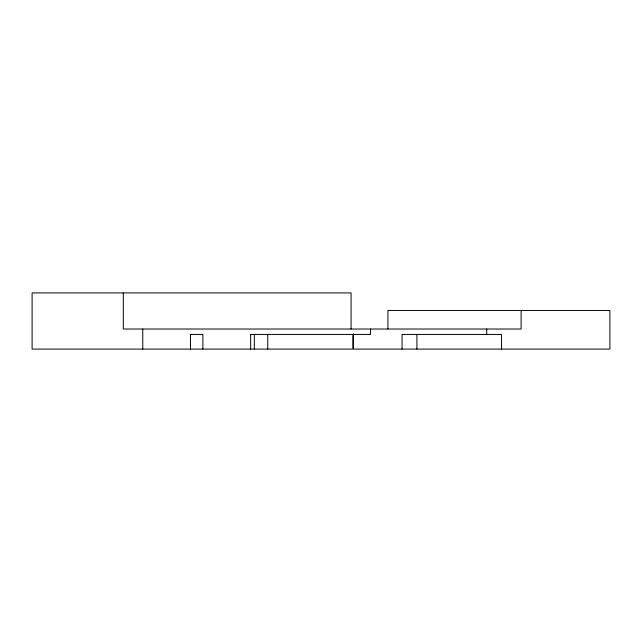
<?xml version="1.0" encoding="UTF-8"?>
<svg xmlns="http://www.w3.org/2000/svg" width="642" height="642" viewBox="0 0 642 642"><rect width="100%" height="100%" fill="white"/><g stroke="black" fill="none" stroke-linecap="round" stroke-linejoin="round"><path stroke-width="0.96" d="M190.064 334.442L202.88 334.442L202.88 349.087M250.356 334.442L370.554 334.442L370.554 329.025M521.111 310.463L521.111 329.025L123.296 329.025L123.296 292.913M501.554 349.087L501.554 334.442L402.053 334.442L402.053 349.087M486.708 329.025L486.708 334.442M416.899 334.442L416.899 349.087M387.912 329.025L387.912 310.463L609.9 310.463L609.9 349.087L353.509 349.087L353.509 333.8M352.811 334.442L352.811 349.087L32.1 349.087L32.1 292.913L351.078 292.913L351.078 329.025M267.762 334.442L267.762 349.087M254.344 334.442L254.344 349.087M250.653 334.442L250.653 349.087M190.481 334.442L190.481 349.087M142.773 329.025L142.773 349.087"/></g></svg>
